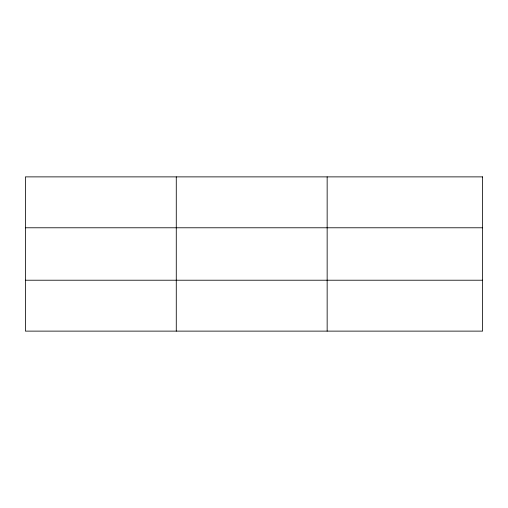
<?xml version="1.0" encoding="UTF-8"?>
<svg xmlns="http://www.w3.org/2000/svg" width="508" height="508" viewBox="0 0 508 508"><rect width="100%" height="100%" fill="white"/><g stroke="black" fill="none" stroke-linecap="round" stroke-linejoin="round"><path stroke-width="0.76" d="M176.276 176.879L176.276 331.121M327.152 176.879L327.152 331.121M25.4 227.781L482.6 227.781M25.4 280.219L482.6 280.219M482.6 176.879L482.6 331.121L25.4 331.121L25.4 176.879L482.6 176.879"/></g></svg>
